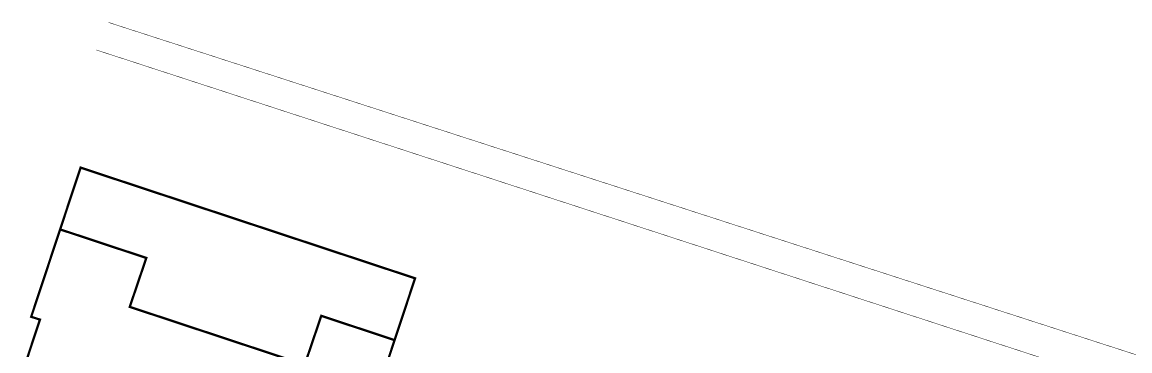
# Model space of a CAD drawing. Header units: inches. Extents: x 350994 to 353538, y 1581369 to 1583842.
# Drawn here: x 351416.3 to 351464.44, y 1583286.22 to 1583300.51 of the extents above; entities that cross this region are included whole.
import ezdxf

# ---------------------------------------------------------------- set-up
doc = ezdxf.new("R2010")
doc.units = ezdxf.units.IN
doc.header["$MEASUREMENT"] = 0
for name, pattern in [('1', [0]), ('ACAD_ISO03W100', [30, 12, -18]), ('DASHDOTX2', [2, 1, -0.5, 0, -0.5])]:
    doc.linetypes.add(name, pattern=pattern)
for name, color, linetype in [('BOUNDARY', 5, 'Continuous'), ('CULVERT', 255, '1'), ('CW', 94, '1')]:
    doc.layers.add(name, color=color, linetype=linetype)

msp = doc.modelspace()

# ---------------------------------------------------------------- linework, layer by layer
at = {"layer": 'BOUNDARY', "lineweight": 5, "const_width": 0.1, "elevation": 99.066}
msp.add_lwpolyline([(351416.352, 1583285.396), (351417.075, 1583287.58), (351416.695, 1583287.705), (351417.952, 1583291.503), (351417.952, 1583291.503), (351421.698, 1583290.262), (351420.978, 1583288.135), (351428.58, 1583285.618), (351429.301, 1583287.745), (351432.488, 1583286.69), (351432.488, 1583286.69), (351432.488, 1583286.69), (351432.488, 1583286.69), (351431.24, 1583282.921)], dxfattribs=at)
at = {"layer": 'CULVERT', "color": 250, "linetype": 'DASHDOTX2', "lineweight": 5, "ltscale": 2, "const_width": 0.02, "elevation": 99.066}
for points in [[(351420.048, 1583300.504), (351574.792, 1583250.436)], [(351419.521, 1583299.306), (351574.263, 1583248.873)]]:
    msp.add_lwpolyline(points, dxfattribs=at)
at = {"layer": 'CW', "linetype": 'ACAD_ISO03W100', "lineweight": 5, "ltscale": 0.1, "const_width": 0.1, "elevation": 99.066}
msp.add_lwpolyline([(351417.952, 1583291.503), (351418.841, 1583294.189), (351433.378, 1583289.377), (351432.488, 1583286.69)], dxfattribs=at)

doc.saveas('drawing.dxf')
